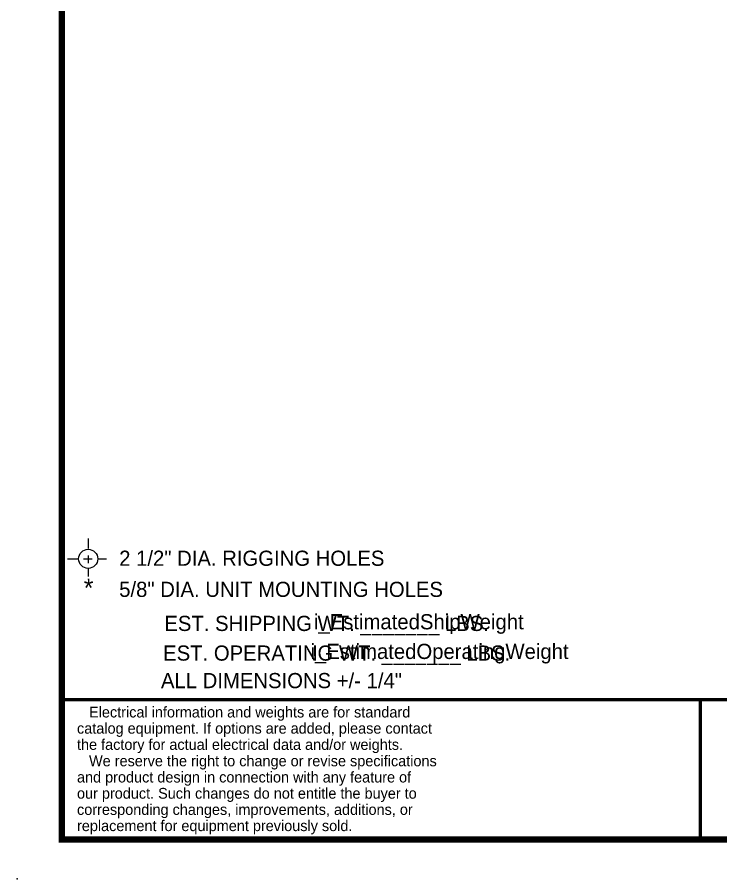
# Model space of a CAD drawing. Header units: inches. Extents: x 2625 to 3066, y 1222 to 1501.
# Drawn here: x 2624.6 to 2742.7, y 1222.2 to 1366.7 of the extents above; entities that cross this region are included whole.
import ezdxf
from ezdxf.enums import TextEntityAlignment as Align

# ---------------------------------------------------------------- set-up
doc = ezdxf.new("R2010")
doc.units = ezdxf.units.IN
doc.header["$MEASUREMENT"] = 0
doc.header["$PDSIZE"] = -1

msp = doc.modelspace()

# ---------------------------------------------------------------- linework, layer by layer
at = {"color": 7, "linetype": 'Continuous', "lineweight": 20}
for p, q in [((2636.5116, 1279.2904), (2636.5116, 1277.6018)), ((2633.0132, 1275.8688), (2634.7256, 1275.8688)), ((2635.7136, 1275.8688), (2637.1575, 1275.8688)), ((2636.5116, 1276.4161), (2636.5116, 1275.1391)), ((2638.1455, 1275.8688), (2639.6085, 1275.8688)), ((2636.5116, 1274.227), (2636.5116, 1272.8953)), ((2739.216, 1228.7897), (2739.216, 1252.2228))]:
    msp.add_line(p, q, dxfattribs=at)
for points, const_width in [([(2632.0935, 1228.7897), (3060.5835, 1228.7897), (3060.5835, 1496.596), (2632.0935, 1496.596), (2632.0935, 1228.7897)], 1.0712), ([(2739.8493, 1252.2228), (2632.0935, 1252.2228)], 0.5356), ([(3060.5835, 1252.2228), (2739.216, 1252.2228), (2739.216, 1228.7897)], 0.5356)]:
    msp.add_lwpolyline(points, dxfattribs=dict(at, const_width=const_width))
msp.add_circle((2636.5116, 1275.8688), 1.6057, dxfattribs=at)
msp.add_point((2624.604, 1222.1843), dxfattribs=at)

# ---------------------------------------------------------------- texts
for s, height, p in [('2 1/2" DIA. RIGGING HOLES', 2.544159, (2641.7116, 1274.6965)), ('5/8" DIA. UNIT MOUNTING HOLES', 2.544159, (2641.7116, 1269.4781)), ('   Electrical information and weights are for standard', 1.812714, (2634.6349, 1249.2484)), ('catalog equipment. If options are added, please contact', 1.812714, (2634.6349, 1246.5293)), ('the factory for actual electrical data and/or weights.', 1.812714, (2634.6349, 1243.8102)), ('   We reserve the right to change or revise specifications', 1.812714, (2634.6349, 1241.0569)), ('and product design in connection with any feature of', 1.812714, (2634.6349, 1238.3378)), ('our product. Such changes do not entitle the buyer to', 1.812714, (2634.6349, 1235.6187)), ('corresponding changes, improvements, additions, or ', 1.812714, (2634.6349, 1232.8997)), ('replacement for equipment previously sold.', 1.812714, (2634.6349, 1230.1806))]:
    msp.add_text(s, height=height, dxfattribs=at).set_placement(p)
for s, height, p in [('*', 3.1311, (2636.5776, 1269.434)), ('i_EstimatedShipWeight', 2.547079, (2691.9812, 1264.0388)), ('EST. SHIPPING WT. _______ LBS.', 2.544159, (2676.5176, 1263.7609)), ('EST. OPERATING WT. _______ LBS.', 2.544159, (2678.207, 1258.7844)), ('i_EstimatedOperatingWeight', 2.544159, (2695.4624, 1259.0623)), ('ALL DIMENSIONS +/- 1/4"', 2.544159, (2668.9431, 1254.1671))]:
    msp.add_text(s, height=height, dxfattribs=at).set_placement(p, align=Align.CENTER)

doc.saveas('drawing.dxf')
